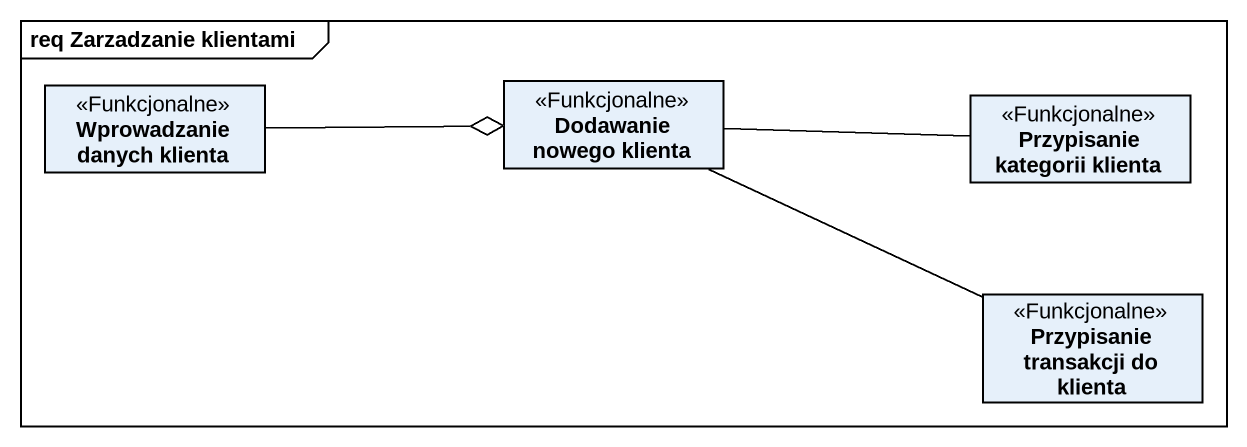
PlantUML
@startuml
mainframe req Zarzadzanie klientami
hide circle
hide empty members
class "Wprowadzanie danych klienta" as Wprowadzanie_danych_klienta <<Funkcjonalne>>
class "Dodawanie nowego klienta" as Dodawanie_nowego_klienta <<Funkcjonalne>>
class "Przypisanie kategorii klienta" as Przypisanie_kategorii <<Funkcjonalne>>
class "Przypisanie transakcji do klienta" as Przypisanie_transakcji_do <<Funkcjonalne>>
Wprowadzanie_danych_klienta -right-o Dodawanie_nowego_klienta
Dodawanie_nowego_klienta -right- Przypisanie_kategorii
Dodawanie_nowego_klienta -right- Przypisanie_transakcji_do
@enduml
